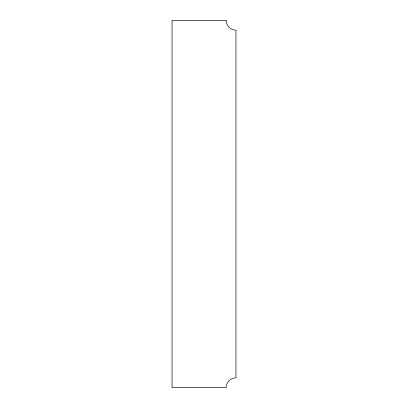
<?xml version="1.0" encoding="UTF-8"?>
<svg xmlns="http://www.w3.org/2000/svg" width="408" height="408" viewBox="0 0 408 408"><rect width="100%" height="100%" fill="white"/><g stroke="black" fill="none" stroke-linecap="round" stroke-linejoin="round"><path stroke-width="0.61" d="M226.165 20.4L172.064 20.4L172.064 387.6L226.165 387.6A9.772 9.772 0 0 1 235.936 377.828L235.936 30.172A9.772 9.772 0 0 1 226.165 20.4"/></g></svg>
